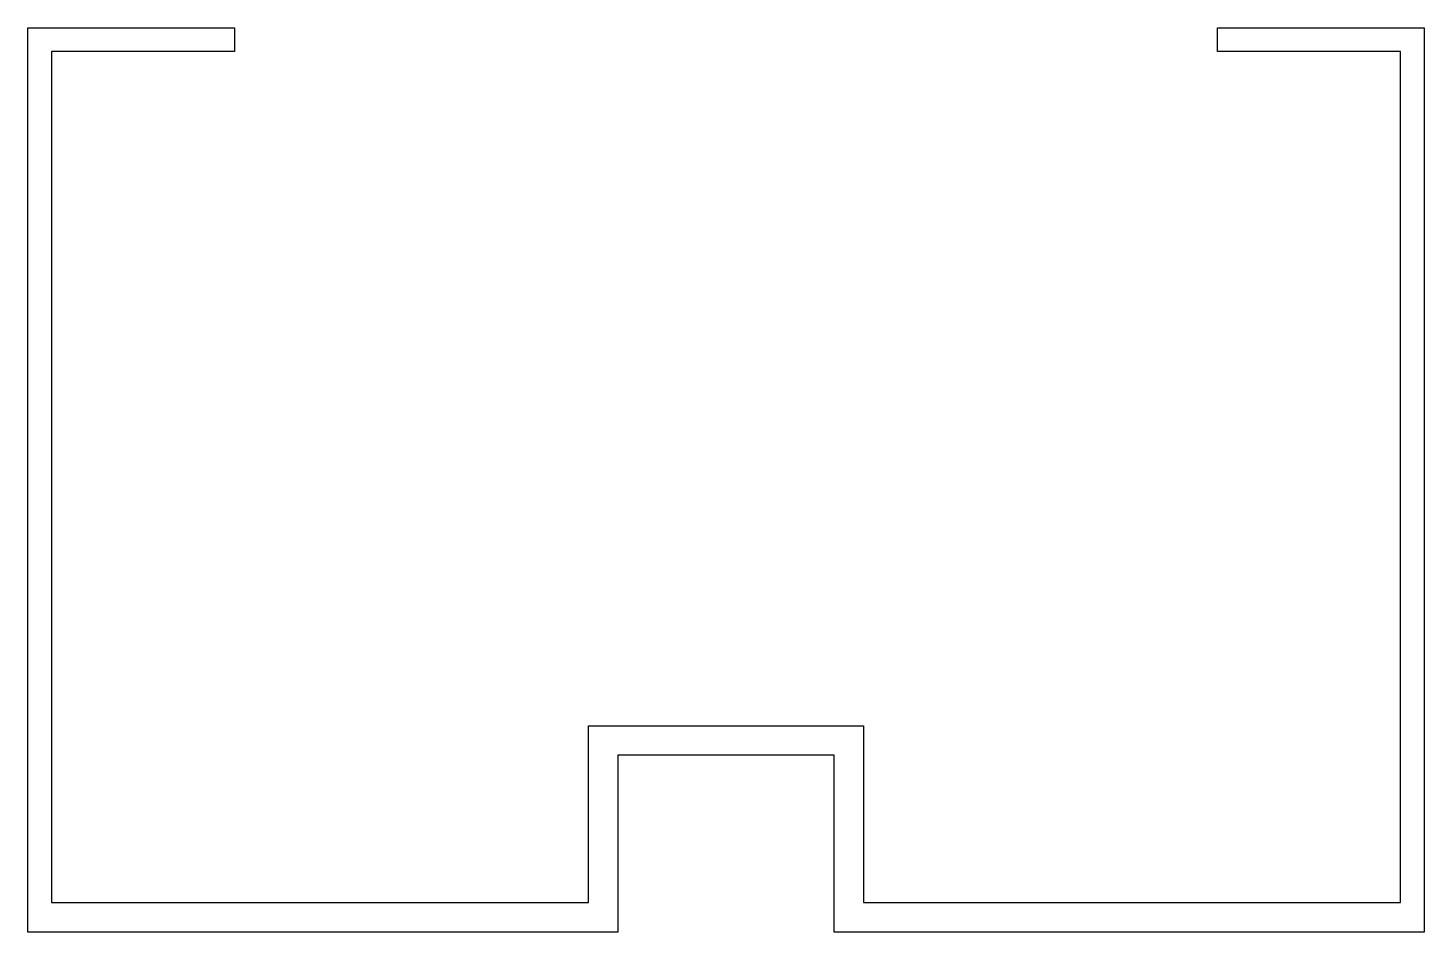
# Model space of a CAD drawing. Extents: x 203.9 to 274.9, y 223.8 to 269.8.
import ezdxf

# ---------------------------------------------------------------- set-up
doc = ezdxf.new("R2010")
doc.units = 0
doc.layers.add('ANA', color=220, linetype='CONTINUOUS')

msp = doc.modelspace()

# ---------------------------------------------------------------- linework, layer by layer
at = {"layer": 'ANA'}
msp.add_lwpolyline([(264.401, 268.574), (264.401, 269.774), (274.901, 269.774), (274.901, 223.774), (244.901, 223.774), (244.901, 232.774), (233.901, 232.774), (233.901, 223.774), (203.901, 223.774), (203.901, 269.774), (214.401, 269.774), (214.401, 268.574), (205.101, 268.574), (205.101, 225.274), (232.401, 225.274), (232.401, 234.274), (246.401, 234.274), (246.401, 225.274), (273.701, 225.274), (273.701, 268.574)], close=True, dxfattribs=at)

doc.saveas('drawing.dxf')
